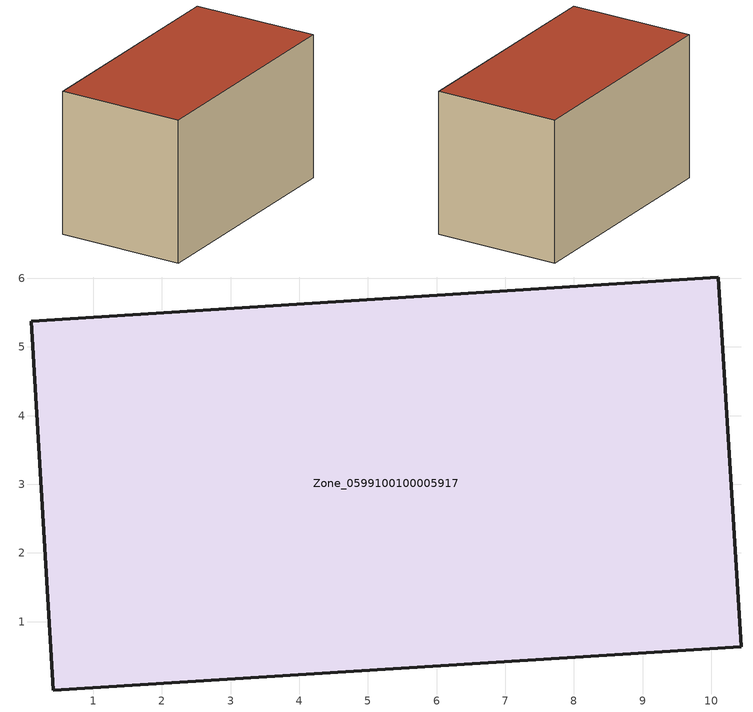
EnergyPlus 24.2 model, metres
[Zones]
Zone_0599100100005917
 floor ground (C_G): 0.42,0.01 0.1,5.37 10.1,6.02 10.44,0.64 z0
 wall outside (C_F): 0.1,5.37 0.42,0.01 10.44,0.64 10.1,6.02 0.1,5.37 z0:6.12
 roof outside (C_R): 10.44,0.64 10.1,6.02 0.1,5.37 0.42,0.01 z6.12
[BUILDING]
Pand.0599100100005917: North Axis=0; Terrain=City; Loads Convergence Tolerance Value=0.04; Temperature Convergence Tolerance Value=0.4; Solar Distribution=FullExterior; Maximum Number of Warmup Days=25; Minimum Number of Warmup Days=1
[Site:Location]
Rotterdam.The.Hague.AP_ZH_NLD Design_Conditions: Latitude=51.96; Longitude=4.45; Time Zone=1; Elevation=-4.5
[SITE:GROUNDTEMPERATURE:BUILDINGSURFACE]
18, 18, 18, 18, 18, 18, 18, 18, 18, 18, 18, 18
[MATERIAL] Thermal Absorptance=0.9; Solar Absorptance=0.7; Visible Absorptance=0.7
Name | Roughness | Thickness | Conductivity | Density | Specific Heat
G.TI.2006-2014 | MediumSmooth | 0.15 | 0.06 | 540 | 1210
F.TI.2006-2014 | Rough | 0.3 | 0.12 | 1920 | 840
R.TI.2006-2014 | MediumRough | 0.2 | 0.08 | 1500 | 1000
[CONSTRUCTION]
C_G: G.TI.2006-2014
C_F: F.TI.2006-2014
C_R: R.TI.2006-2014
[ZONE]
Zone_0599100100005917: Type=1; Multiplier=1; Ceiling Height=Autocalculate; Volume=Autocalculate; Floor Area=autocalculate; Part of Total Floor Area=Yes
[ZONEINFILTRATION:DESIGNFLOWRATE]
Infil_Zone_0599100100005917: Zone or ZoneList or Space or SpaceList=Zone_0599100100005917; Schedule=AlwaysOn; Design Flow Rate Calculation Method=Flow/Area; Flow Rate per Floor Area=0.0015; Constant Term Coefficient=1; Temperature Term Coefficient=0; Velocity Term Coefficient=0; Velocity Squared Term Coefficient=0
[HVACTEMPLATE:ZONE:IDEALLOADSAIRSYSTEM]
Zone_0599100100005917: Maximum Heating Supply Air Temperature=50; Minimum Cooling Supply Air Temperature=13; Maximum Heating Supply Air Humidity Ratio=0.0156; Minimum Cooling Supply Air Humidity Ratio=0.0077; Heating Limit=NoLimit; Cooling Limit=NoLimit; Dehumidification Control Type=ConstantSensibleHeatRatio; Cooling Sensible Heat Ratio=0.7; Dehumidification Setpoint=60; Humidification Control Type=None; Humidification Setpoint=30; Outdoor Air Method=None; Outdoor Air Flow Rate per Person=0.00944; Outdoor Air Flow Rate per Zone Floor Area=0; Outdoor Air Flow Rate per Zone=0; Demand Controlled Ventilation Type=None; Outdoor Air Economizer Type=NoEconomizer; Heat Recovery Type=None; Sensible Heat Recovery Effectiveness=0.7; Latent Heat Recovery Effectiveness=0.65
[ZONECONTROL:THERMOSTAT]
ThermostatControl_Zone_0599100100005917: Zone or ZoneList=Zone_0599100100005917; Control Type Schedule=DualSetpointControlType; Control 1=Thermostat_Zone_0599100100005917; Temperature Difference Between Cutout And Setpoint=0
[THERMOSTATSETPOINT:DUALSETPOINT]
Thermostat_Zone_0599100100005917: Heating Setpoint Temperature Schedule=HeatingSetpoint_Zone_0599100100005917; Cooling Setpoint Temperature Schedule=CoolingSetpoint_Zone_0599100100005917
[SCHEDULE:COMPACT]
HeatingSetpoint_Zone_0599100100005917: Through: 12/31, For: AllDays, Until: 24:00, 21
CoolingSetpoint_Zone_0599100100005917: Through: 12/31, For: AllDays, Until: 24:00, 24
DualSetpointControlType: Through: 12/31, For: AllDays, Until: 24:00, 4
AlwaysOn: Through: 12/31, For: AllDays, Until: 24:00, 1
